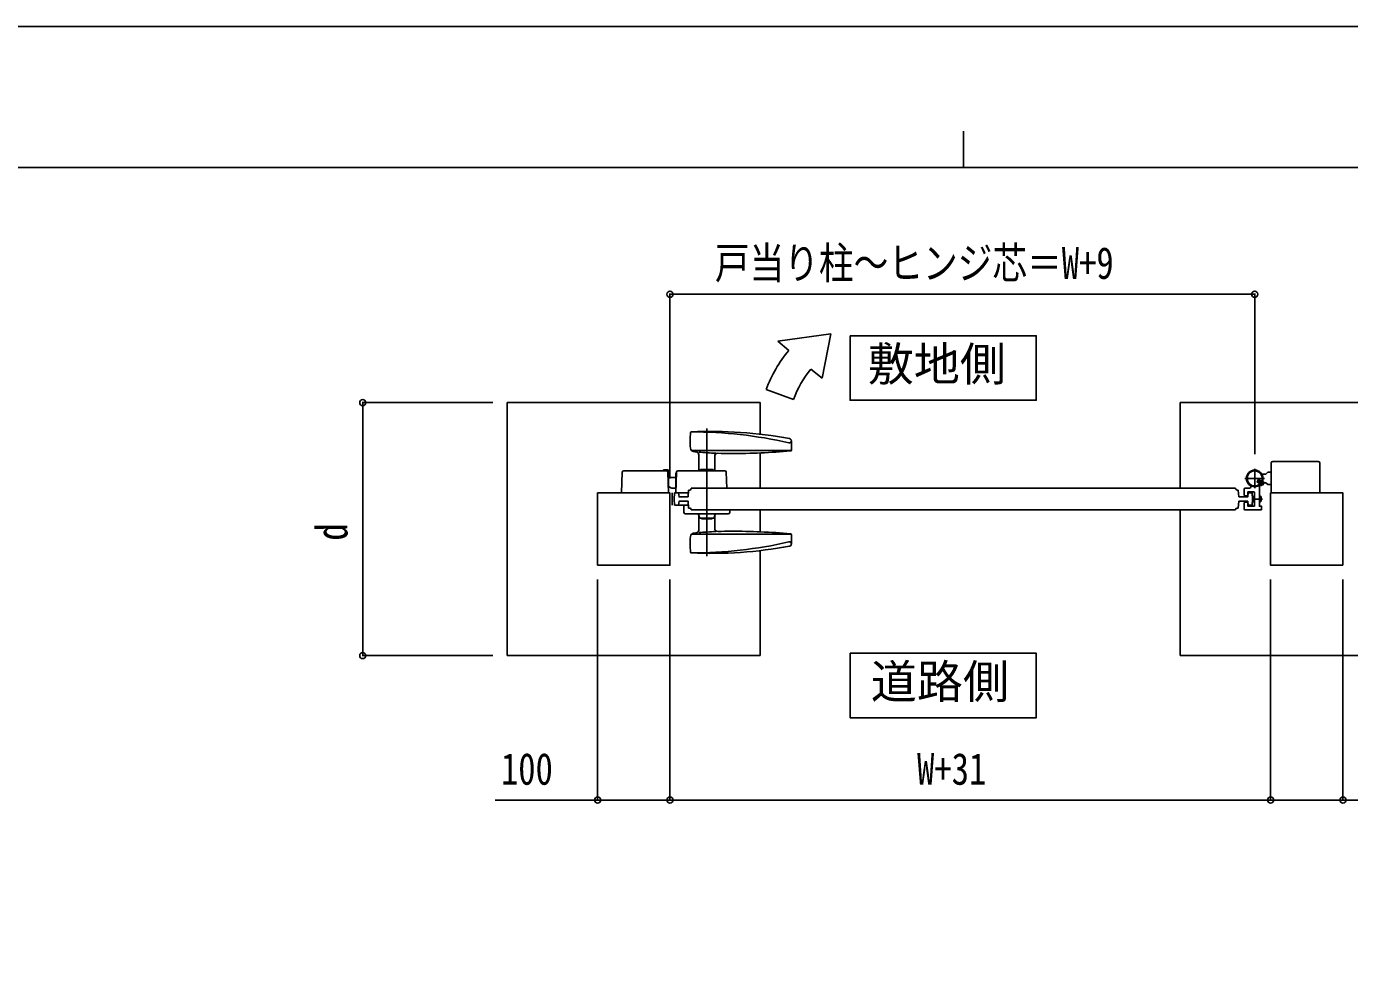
# Model space of a CAD drawing. Units: millimetres, scale not verified. Extents: x -4205 to 4205, y -2970 to 2970.
# Drawn here: x -1301 to 529, y 1684 to 2970 of the extents above; entities that cross this region are included whole.
import ezdxf
from ezdxf.enums import TextEntityAlignment as Align

# ---------------------------------------------------------------- set-up
doc = ezdxf.new("R2010")
doc.units = ezdxf.units.MM
doc.header["$LTSCALE"] = 10
for name, color, linetype in [('0-3_USER1', 3, 'Continuous'), ('0-4_YKK_12', 2, 'Continuous'), ('0-6_YKK_A1', 4, 'Continuous'), ('0-7_YKK_D', 6, 'Continuous'), ('0-8_YKK_ZWAK', 7, 'Continuous')]:
    doc.layers.add(name, color=color, linetype=linetype)
doc.styles.add('ＭＳ ゴシック', font='')
doc.styles.get('ＭＳ ゴシック').set_extended_font_data('MS Gothic')

msp = doc.modelspace()

# ---------------------------------------------------------------- linework, layer by layer
at = {"layer": '0-3_USER1'}
for points in [[(-161.78, 2542.08), (-161.78, 2452.83), (95.82, 2452.83), (95.82, 2542.08)], [(-161.78, 2102.64), (-161.78, 2013.39), (95.82, 2013.39), (95.82, 2102.64)]]:
    msp.add_lwpolyline(points, close=True, dxfattribs=at)
at = {"layer": '0-4_YKK_12'}
for p, q in [((-359.98, 2413.65), (-359.98, 2236.95)), ((-407.98, 2307.55), (-407.98, 2324.55))]:
    msp.add_line(p, q, dxfattribs=at)
at = {"layer": '0-6_YKK_A1'}
for p, q in [((-188.62, 2544.55), (-261.83, 2534.54)), ((-188.62, 2544.55), (-200.55, 2483.12)), ((-246.51, 2521.68), (-261.83, 2534.54)), ((-200.55, 2483.12), (-215.87, 2495.97)), ((-277.77, 2467.55), (-240.18, 2453.87)), ((-635.98, 2449.55), (-285.98, 2449.55)), ((-635.98, 2099.55), (-635.98, 2449.55)), ((-285.98, 2405.81), (-285.98, 2449.55)), ((295.02, 2449.55), (645.02, 2449.55)), ((295.02, 2331.05), (295.02, 2449.55)), ((-381.09, 2383.04), (-243.15, 2383.04)), ((-285.98, 2331.05), (-285.98, 2379.9)), ((-242.98, 2396.82), (-242.98, 2383.6)), ((-370.98, 2377.38), (-370.98, 2355.05)), ((-348.98, 2375.38), (-348.98, 2355.05)), ((421.02, 2324.55), (421.02, 2366.05)), ((486.02, 2368.05), (423.02, 2368.05)), ((488.02, 2366.05), (488.02, 2324.55)), ((-476.98, 2353.12), (-477.98, 2324.55)), ((-474.98, 2355.05), (-414.48, 2355.05)), ((-419.98, 2356.55), (-414.48, 2356.55)), ((-419.98, 2356.55), (-419.98, 2355.05)), ((-414.48, 2354.38), (-414.48, 2355.05)), ((-413.98, 2353.12), (-412.98, 2324.55)), ((-412.98, 2355.05), (-412.98, 2325.15)), ((-412.98, 2346.05), (-402.98, 2346.05)), ((-401.98, 2353.12), (-402.98, 2324.55)), ((-402.98, 2352.55), (-402, 2352.55)), ((-402.98, 2352.55), (-402.98, 2324.55)), ((-399.98, 2355.05), (-334.98, 2355.05)), ((-370.98, 2355.55), (-368.98, 2355.55)), ((-368.98, 2356.05), (-368.98, 2355.05)), ((-367.98, 2357.05), (-351.98, 2357.05)), ((-350.98, 2356.05), (-350.98, 2355.05)), ((-350.98, 2355.55), (-348.98, 2355.55)), ((-332.98, 2353.12), (-332.21, 2331.05)), ((384.52, 2344.55), (411.52, 2344.55)), ((398.02, 2331.05), (398.02, 2358.05)), ((413.52, 2350.55), (407.83, 2350.55)), ((413.52, 2350.55), (416.02, 2353.05)), ((421.02, 2353.05), (416.02, 2353.05)), ((-412.98, 2334.05), (-412.78, 2333.85)), ((-412.78, 2333.85), (-412.32, 2333.39)), ((-406.67, 2331.05), (-402.98, 2331.05)), ((-385.98, 2319.05), (-385.15, 2328.55)), ((-385.15, 2328.55), (-383.53, 2328.55)), ((-381.48, 2331.05), (-381.54, 2330.37)), ((371.52, 2331.05), (-381.48, 2331.05)), ((371.52, 2331.05), (371.58, 2330.37)), ((375.19, 2328.55), (373.57, 2328.55)), ((376.02, 2319.05), (375.19, 2328.55)), ((383.52, 2330.05), (383.52, 2321.55)), ((384.52, 2331.05), (390.95, 2331.05)), ((388.52, 2321.55), (388.52, 2325.75)), ((397.22, 2326.05), (388.82, 2326.05)), ((397.52, 2306.35), (397.52, 2325.75)), ((401.49, 2342.12), (410.72, 2335.65)), ((406.67, 2336.85), (401.75, 2340.29)), ((403.3, 2342.49), (408.21, 2339.05)), ((404.52, 2332.72), (404.52, 2316.51)), ((409.45, 2340.82), (410.38, 2339.7)), ((413.52, 2338.55), (410.65, 2338.55)), ((413.52, 2338.55), (416.02, 2336.05)), ((421.02, 2336.05), (416.02, 2336.05)), ((-477.98, 2324.55), (-412.98, 2324.55)), ((-404.48, 2324.55), (-404.98, 2316.05)), ((-404.48, 2307.55), (-404.98, 2316.05)), ((-404.48, 2307.55), (-391.98, 2307.55)), ((-402.98, 2324.55), (-385.5, 2324.55)), ((-391.63, 2297.48), (-391.98, 2307.55)), ((-391.98, 2307.55), (-385.5, 2307.55)), ((-385.98, 2313.05), (-385.15, 2303.55)), ((376.02, 2313.05), (375.19, 2303.55)), ((383.52, 2310.55), (383.52, 2302.05)), ((387.52, 2320.55), (384.52, 2320.55)), ((387.52, 2311.55), (384.52, 2311.55)), ((388.52, 2310.55), (388.52, 2306.35)), ((394.41, 2316.05), (408.58, 2316.05)), ((394.52, 2324.55), (395.02, 2316.05)), ((394.52, 2307.55), (395.02, 2316.05)), ((396.22, 2312.05), (395.02, 2313.25)), ((397.52, 2319.37), (395.54, 2319.37)), ((397.52, 2312.73), (395.54, 2312.73)), ((396.22, 2320.05), (397.52, 2320.05)), ((397.52, 2312.05), (396.22, 2312.05)), ((404.52, 2320.05), (405.82, 2320.05)), ((406.5, 2319.37), (404.52, 2319.37)), ((404.52, 2315.59), (404.52, 2306.35)), ((406.5, 2312.73), (404.52, 2312.73)), ((405.82, 2312.05), (404.52, 2312.05)), ((405.82, 2312.05), (405.82, 2320.05)), ((405.82, 2320.05), (407.02, 2318.85)), ((405.82, 2312.05), (407.02, 2313.25)), ((407.02, 2318.85), (407.02, 2313.25)), ((-389.63, 2295.55), (-330.33, 2295.55)), ((-385.15, 2303.55), (-383.53, 2303.55)), ((-381.48, 2301.05), (-381.54, 2301.72)), ((371.52, 2301.05), (-381.48, 2301.05)), ((-369.48, 2289.55), (-371.98, 2295.55)), ((-370.98, 2273.21), (-370.98, 2293.15)), ((-367.48, 2288.55), (-367.48, 2289.55)), ((-367.48, 2288.55), (-352.48, 2288.55)), ((-352.48, 2288.55), (-352.48, 2289.55)), ((-348.98, 2274.06), (-348.98, 2293.15)), ((-328.33, 2297.48), (-328.21, 2301.05)), ((-285.98, 2270.7), (-285.98, 2301.05)), ((295.02, 2099.55), (295.02, 2301.05)), ((371.52, 2301.05), (371.58, 2301.72)), ((375.19, 2303.55), (373.57, 2303.55)), ((384.52, 2301.05), (406.52, 2301.05)), ((397.22, 2306.05), (388.82, 2306.05)), ((404.82, 2306.05), (407.22, 2306.05)), ((407.52, 2302.05), (407.52, 2305.75)), ((-381.09, 2267.55), (-243.15, 2267.55)), ((-242.98, 2253.78), (-242.98, 2267)), ((-285.98, 2099.55), (-285.98, 2244.79)), ((-635.98, 2099.55), (-285.98, 2099.55)), ((295.02, 2099.55), (645.02, 2099.55))]:
    msp.add_line(p, q, dxfattribs=at)
for points in [[(406.29, 2336.31), (401.38, 2339.76), (403.67, 2343.03), (408.59, 2339.59)], [(-510.98, 2224.55), (-410.98, 2224.55), (-410.98, 2324.55), (-510.98, 2324.55)], [(520.02, 2224.55), (420.02, 2224.55), (420.02, 2324.55), (520.02, 2324.55)]]:
    msp.add_lwpolyline(points, close=True, dxfattribs=at)
for points in [[(409.45, 2340.82), (405.43, 2335.09), (406.8, 2334.59)], [(408.16, 2334.88), (407.11, 2336.78), (407.27, 2338.07)], [(410.57, 2338.32), (408.43, 2338.66), (407.27, 2338.07)], [(-385.98, 2319.05), (-398.28, 2319.05), (-398.98, 2324.55), (-404.48, 2324.55)], [(-398.98, 2307.55), (-398.28, 2313.05), (-385.98, 2313.05)], [(376.02, 2319.05), (388.32, 2319.05), (389.02, 2324.55), (394.52, 2324.55)], [(394.52, 2307.55), (389.02, 2307.55), (388.32, 2313.05), (376.02, 2313.05)], [(396.22, 2312.05), (396.22, 2320.05), (395.02, 2318.85), (395.02, 2313.25)], [(-369.48, 2289.55), (-350.48, 2289.55), (-347.98, 2295.55)]]:
    msp.add_lwpolyline(points, dxfattribs=at)
for radius in [11.5, 10.35]:
    msp.add_circle((398.02, 2344.55), radius, dxfattribs=at)
for centre, radius, start, end in [((-108.62, 2405.98), 180, 140, 160), ((-108.62, 2405.98), 140, 140, 160), ((-232.98, 2396.04), 150, 175.37904, 183.69522), ((-381.5, 2408.05), 1, 90.08217, 175.37904), ((-354.02, 1809.68), 600, 79.57414, 92.63376), ((-380.64, 1809.05), 600, 77.09641, 90.08217), ((-245.98, 2396.82), 3, 257.09641, 79.57414), ((-377.68, 2386.7), 5, 183.69522, 264.0632), ((-326.48, 2879.04), 500, 264.0632, 264.47787), ((-374.98, 2377.38), 4, 360, 84.47787), ((-326.48, 2879.04), 500, 264.87202, 267.58127), ((-326.48, 3339.04), 960, 270, 274.93509), ((-243.98, 2383.6), 1, 274.93509, 360), ((-344.98, 2375.38), 4, 87.89641, 180), ((-326.48, 2879.04), 500, 267.89641, 270), ((423.02, 2366.05), 2, 90, 180), ((486.02, 2366.05), 2, 0, 90), ((-474.98, 2353.05), 2, 90, 178), ((-415.98, 2353.05), 2, 2, 90), ((-414.48, 2355.05), 1.5, 360, 90), ((-399.98, 2353.05), 2, 90, 178), ((-367.98, 2356.05), 1, 90, 180), ((-351.98, 2356.05), 1, 360, 90), ((-334.98, 2353.05), 2, 2, 90), ((-406.67, 2339.05), 8, 225, 270), ((-383.53, 2330.55), 2, 270, 355), ((373.57, 2330.55), 2, 185, 270), ((384.52, 2330.05), 1, 90, 180), ((388.82, 2325.75), 0.3, 90, 180), ((390.95, 2333.05), 2, 270, 58.41366), ((397.22, 2325.75), 0.3, 0, 90), ((409.52, 2332.72), 5, 134.18439, 180), ((407.25, 2335.81), 1.3, 250, 310.9647), ((402.2, 2341.62), 9, 310.9647, 339.0353), ((409.39, 2338.87), 1.3, 339.0353, 40), ((384.52, 2321.55), 1, 180, 270), ((384.52, 2310.55), 1, 90, 180), ((387.52, 2321.55), 1, 270, 0), ((387.52, 2310.55), 1, 0, 90), ((404.52, 2316.05), 0.3, 113.57818, 246.42182), ((404.32, 2316.51), 0.2, 293.57818, 0), ((404.32, 2315.59), 0.2, 0, 66.42182), ((-389.63, 2297.55), 2, 182, 270), ((-383.53, 2301.55), 2, 5, 90), ((-330.33, 2297.55), 2, 270, 358), ((373.57, 2301.55), 2, 90, 175), ((384.52, 2302.05), 1, 180, 270), ((388.82, 2306.35), 0.3, 180, 270), ((397.22, 2306.35), 0.3, 270, 0), ((404.82, 2306.35), 0.3, 180, 270), ((406.52, 2302.05), 1, 270, 0), ((407.22, 2305.75), 0.3, 0, 90), ((-374.98, 2273.21), 4, 275.52213, 360), ((-326.48, 1771.55), 500, 92.41873, 95.12798), ((-344.98, 2275.21), 4, 180, 272.10359), ((-326.48, 1771.55), 500, 90, 92.10359), ((-326.48, 1311.55), 960, 85.06491, 90), ((-232.98, 2254.55), 150, 176.30478, 184.62096), ((-377.68, 2263.9), 5, 95.9368, 176.30478), ((-380.64, 2841.55), 600, 269.91783, 282.90359), ((-326.48, 1771.55), 500, 95.52213, 95.9368), ((-245.98, 2253.78), 3, 280.42586, 102.90359), ((-243.98, 2267), 1, 360, 85.06491), ((-381.5, 2242.55), 1, 184.62096, 269.91783), ((-354.02, 2840.92), 600, 267.36624, 280.42586)]:
    msp.add_arc(centre, radius, start, end, dxfattribs=at)
at = {"layer": '0-7_YKK_D'}
for p, q in [((-410.98, 2344.55), (-410.98, 2600.55)), ((-410.98, 2599.55), (398.02, 2599.55)), ((398.02, 2378.05), (398.02, 2600.55)), ((-655.98, 2449.55), (-836.98, 2449.55)), ((-835.98, 2449.55), (-835.98, 2099.55)), ((-510.98, 2204.55), (-510.98, 1898.55)), ((-410.98, 2204.55), (-410.98, 1898.55)), ((-410.98, 2204.55), (-410.98, 1898.55)), ((420.02, 2204.55), (420.02, 1898.55)), ((420.02, 2204.55), (420.02, 1898.55)), ((520.02, 2204.55), (520.02, 1898.55)), ((-655.98, 2099.55), (-836.98, 2099.55)), ((-410.98, 1899.55), (420.02, 1899.55))]:
    msp.add_line(p, q, dxfattribs=at)
for points in [[(-410.98, 1899.55), (-510.98, 1899.55), (-652.78, 1899.55)], [(420.02, 1899.55), (520.02, 1899.55), (661.82, 1899.55)]]:
    msp.add_lwpolyline(points, dxfattribs=at)
for centre in [(-410.98, 2599.55), (398.02, 2599.55), (-835.98, 2449.55), (-835.98, 2099.55), (-510.98, 1899.55), (-410.98, 1899.55), (-410.98, 1899.55), (420.02, 1899.55), (420.02, 1899.55), (520.02, 1899.55)]:
    msp.add_circle(centre, 4.25, dxfattribs=at)
at = {"layer": '0-8_YKK_ZWAK'}
for p, q in [((-4.98, 2825), (-4.98, 2775)), ((3895.02, 2775), (-3904.98, 2775))]:
    msp.add_line(p, q, dxfattribs=at)
msp.add_lwpolyline([(-4205, -2970), (4205, -2970), (4205, 2970), (-4205, 2970)], close=True, dxfattribs=at)

# ---------------------------------------------------------------- texts
at = {"layer": '0-3_USER1', "style": 'ＭＳ ゴシック'}
for s, p in [('敷地側', (-137.4, 2465.58)), ('道路側', (-133.07, 2026.14))]:
    msp.add_text(s, height=46.74, dxfattribs=at).set_placement(p, align=Align.BOTTOM_LEFT)
at = {"layer": '0-7_YKK_D', "style": 'ＭＳ ゴシック', "width": 0.8}
for s, p in [('戸当り柱～ヒンジ芯＝W+9', (-348.88, 2607.55)), ('100', (-644.78, 1907.55)), ('W+31', (-69.08, 1907.55))]:
    msp.add_text(s, height=43.99, dxfattribs=at).set_placement(p, align=Align.BOTTOM_LEFT)
msp.add_text('d', height=43.99, rotation=90, dxfattribs=at).set_placement((-843.98, 2258.55), align=Align.BOTTOM_LEFT)

doc.saveas('drawing.dxf')
